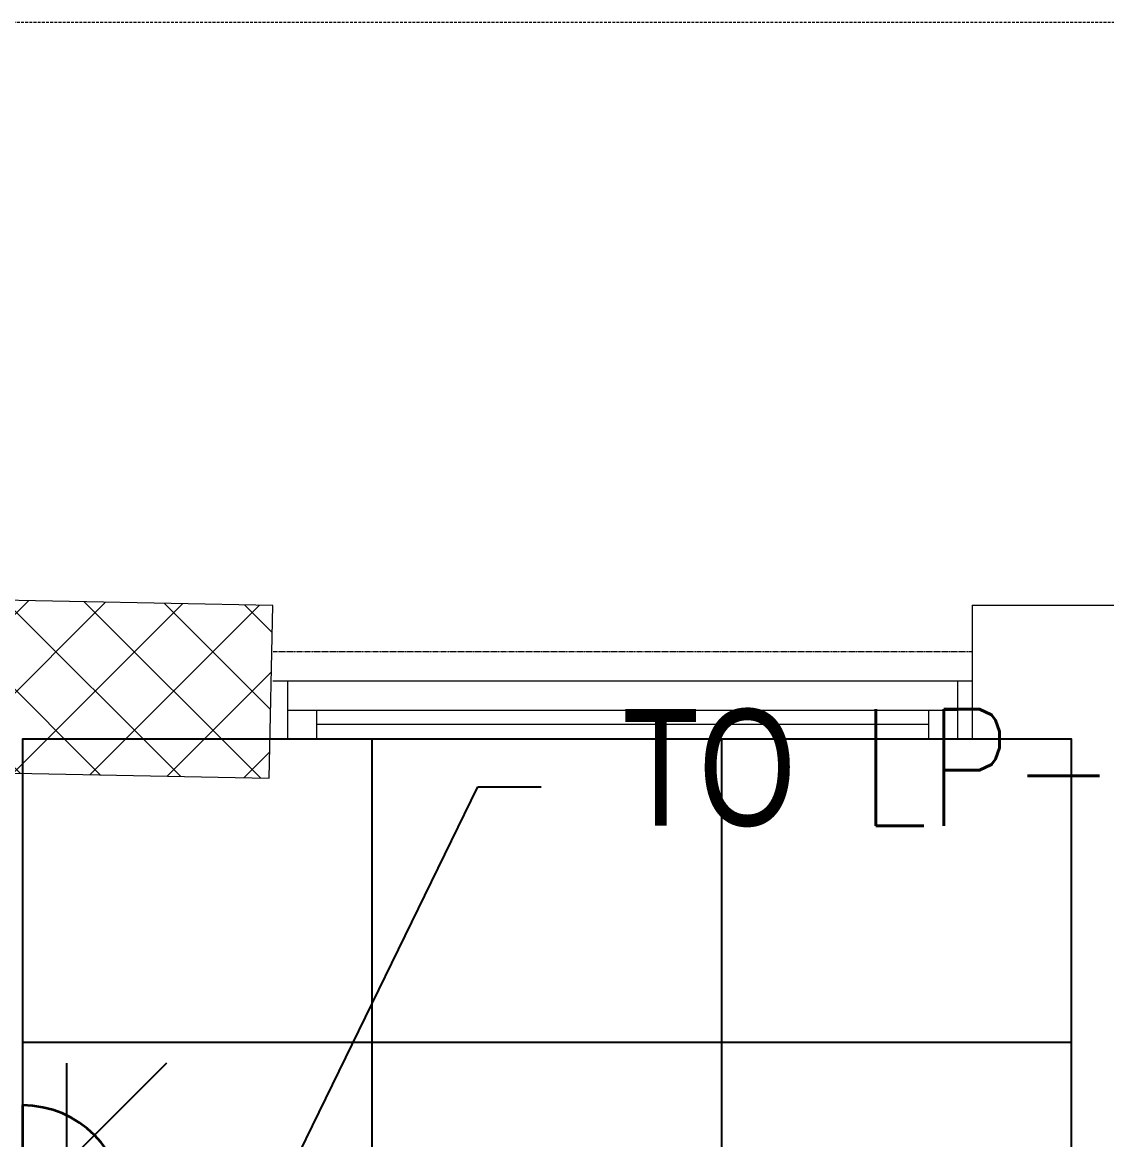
# Model space of a CAD drawing. Extents: x -12260 to 57327, y -29287 to 19916.
# Drawn here: x 13206 to 15067, y 7923 to 9840 of the extents above; entities that cross this region are included whole.
import ezdxf
from ezdxf import colors
from ezdxf.entities.mleader import LeaderData, LeaderLine
from ezdxf.enums import TextEntityAlignment as Align
from ezdxf.math import Vec2, Vec3

# ---------------------------------------------------------------- set-up
doc = ezdxf.new("R2010")
doc.units = 0
doc.header["$LTSCALE"] = 0.25
doc.linetypes.add('01-First Floor-FUR$0$HIDDEN', pattern=[9.525, 6.35, -3.175])
doc.linetypes.add('DASHDOT', pattern=[25.4, 12.7, -6.35, 0, -6.35])
for name, color, linetype, lineweight in [('01-First Floor-FUR$0$Aluminum', 251, 'Continuous', 5), ('01-First Floor-FUR$0$C-HYDR-CTCH', 251, 'Continuous', 5), ('01-First Floor-FUR$0$Hatch', 252, 'Continuous', 5), ('01-First Floor-FUR$0$Proj', 251, 'Continuous', 5), ('01-First Floor-FUR$0$Walls', 251, 'Continuous', 5), ('E-LITE-CIRC', 6, 'Continuous', 25), ('E-LITE-CLNG-CNDT', 6, 'DASHDOT', 35), ('E-LITE-EXIT-NUMB', 6, 'Continuous', 25), ('E-POWR-WALL @ 100', 4, 'Continuous', 35)]:
    doc.layers.add(name, color=color, linetype=linetype, lineweight=lineweight)
doc.layers.add('01-First Floor-FUR$0$FALSE CEILING', color=251, linetype='Continuous')
doc.styles.add('DC_SIMPLEX', font='SIMPLEX.shx', dxfattribs={"width": 0.7})

# ---------------------------------------------------------------- blocks, each defined once
blk = doc.blocks.new('01-First Floor-FUR')
at = {"layer": '01-First Floor-FUR$0$Hatch'}
h = blk.add_hatch(dxfattribs=at)
h.set_pattern_fill('ANSI37', color=256, scale=30)
h.set_pattern_definition([(45, (-1823.345, -13062.25), (-67.35192, 67.35192), []), (135, (-1823.345, -13062.25), (-67.35192, -67.35192), [])])
h.paths.add_polyline_path([(49129.3, 8855.6), (48525.4, 8847.5), (48529.3, 8559.1), (49133.2, 8567.2)])
h.paths.add_polyline_path([(41968.6, 8847.9), (41385, 8842.5), (41365.1, 8551.1), (41948.6, 8556.5)])
h.paths.add_polyline_path([(27591.6, 8840.5), (26992.5, 8836.4), (26986.8, 8543.4), (27585.9, 8547.5)])
h.paths.add_polyline_path([(34776.8, 8842.7), (34175.6, 8835.2), (34167.4, 8549.5), (34768.6, 8557)])
h.paths.add_polyline_path([(20372.4, 8849.8), (19765.9, 8827.9), (19780.4, 8535.4), (20386.9, 8557.2)])
h.paths.add_polyline_path([(13635.8, 8839.4), (12413.8, 8863.3), (12407.4, 8567.2), (13629.3, 8543.3)])
h.paths.add_polyline_path([(13649.8, 1639.3), (12434.8, 1623.6), (12421.4, 1331.2), (13636.4, 1346.9)])
h.paths.add_polyline_path([(13623.8, -5553.9), (12420.7, -5569.8), (12415, -5862.9), (13618.1, -5846.9)])
h.paths.add_polyline_path([(13642.3, -12752.6), (12445.6, -12764), (12448.4, -13058.5), (13645.1, -13047)])
h.paths.add_polyline_path([(6007.3, -12750.5), (5403.7, -12754.2), (5414.4, -13039.6), (6017.9, -13035.9)])
h.paths.add_polyline_path([(5991.8, -5552.5), (5395, -5550.9), (5394.9, -5852.1), (5991.7, -5853.6)])
h.paths.add_polyline_path([(6001.7, 1637.1), (5382.4, 1638.3), (5371.8, 1335.4), (5991.1, 1334.1)])
h.paths.add_polyline_path([(5978.4, 8816.5), (5377.7, 8830.9), (5374.1, 8541.3), (5974.8, 8526.8)])
h.paths.add_polyline_path([(-1220.7, 8814.6), (-1823.3, 8837.3), (-1821.5, 8549), (-1218.8, 8526.3)])
h.paths.add_polyline_path([(-1213, -5563.7), (-1815, -5570.7), (-1811.6, -5862.3), (-1209.6, -5855.3)])
h.paths.add_polyline_path([(-1195.5, -12758.3), (-1793.9, -12759.3), (-1789, -13060), (-1190.6, -13059)])
h.paths.add_polyline_path([(20391.2, -12745), (19785.5, -12758), (19791.3, -13059.2), (20396.9, -13046.2)])
h.paths.add_polyline_path([(20384.7, -5552.6), (19790.3, -5570.1), (19792.4, -5866.7), (20386.8, -5849.1)])
h.paths.add_polyline_path([(20376, 1655.5), (19777, 1647.8), (19781.1, 1347.6), (20380, 1355.3)])
h.paths.add_polyline_path([(27576.3, 1640.2), (26974.4, 1644.9), (26978.6, 1352.8), (27580.6, 1348.1)])
h.paths.add_polyline_path([(27580.1, -5542.5), (26976.2, -5560), (26989.7, -5860.1), (27589.8, -5839.1)])
h.paths.add_polyline_path([(27596.2, -12758.5), (26992.3, -12751.9), (26990, -13037.6), (27593.8, -13044.2)])
h.paths.add_polyline_path([(34794.7, -12748), (34197.4, -12762.6), (34206.4, -13062.3), (34803.7, -13047.7)])
h.paths.add_polyline_path([(34787.4, -5559.7), (34186.1, -5557.7), (34187.2, -5855), (34788.5, -5856.9)])
h.paths.add_polyline_path([(34750.9, 1644.2), (34170.1, 1648.9), (34189.8, 1359), (34770.6, 1354.3)])
h.paths.add_polyline_path([(41954.3, 1643.4), (41356.7, 1657.2), (41358.7, 1365.3), (41956.3, 1351.5)])
h.paths.add_polyline_path([(41955.3, -5555.1), (41386.9, -5562.7), (41388.7, -5856.9), (41957.1, -5849.3)])
h.paths.add_polyline_path([(41992.3, -12752.3), (41387.1, -12754.9), (41388.4, -13059.5), (41993.7, -13056.8)])
h.paths.add_polyline_path([(49166.6, -12752.8), (48578.6, -12736.7), (48565.4, -13043.9), (49153.3, -13060)])
h.paths.add_polyline_path([(49150.8, -5553.4), (48547.6, -5552.3), (48545.6, -5848.8), (49148.8, -5849.9)])
at = {"layer": '01-First Floor-FUR$0$Aluminum'}
for p, q in [((13635.8, 8710, 0), (14835.8, 8710, 0)), ((13660.8, 8710, 0), (13660.8, 8610, 0)), ((14810.8, 8710, 0), (14810.8, 8610, 0)), ((13660.8, 8660, 0), (14810.8, 8660, 0)), ((13710.8, 8660, 0), (13710.8, 8610, 0)), ((14760.8, 8660, 0), (14760.8, 8610, 0)), ((14760.8, 8635, 0), (13710.8, 8635, 0)), ((13635.8, 8610, 0), (14835.8, 8610, 0))]:
    blk.add_line(p, q, dxfattribs=at)
at = {"layer": '01-First Floor-FUR$0$C-HYDR-CTCH', "elevation": 0, "flags": 128}
blk.add_lwpolyline([(13629.3, 8543.3), (13635.8, 8839.4), (12413.8, 8863.3), (12407.4, 8567.2), (13629.3, 8543.3)], dxfattribs=at)
at = {"layer": '01-First Floor-FUR$0$FALSE CEILING', "linetype": 'Continuous'}
for p, q in [((13806, -910), (13806, 8610)), ((14406, -910), (14406, 8610)), ((13206, 8090), (15006, 8090))]:
    blk.add_line(p, q, dxfattribs=at)
at = {"layer": '01-First Floor-FUR$0$FALSE CEILING'}
blk.add_lwpolyline([(13206, -910), (15006, -910), (15006, 8610), (13206, 8610)], close=True, dxfattribs=at)
at = {"layer": '01-First Floor-FUR$0$Proj', "linetype": '01-First Floor-FUR$0$HIDDEN'}
blk.add_line((14835.8, 8760, 0), (13635.8, 8760, 0), dxfattribs=at)
at = {"layer": '01-First Floor-FUR$0$Proj', "linetype": '01-First Floor-FUR$0$HIDDEN', "ltscale": 3}
blk.add_lwpolyline([(48606, 9840), (-2814, 9840), (-2814, -14060), (48606, -14060)], dxfattribs=at)
blk.add_lwpolyline([(48606, 9840), (-2814, 9840), (-2814, -14060), (48606, -14060)], dxfattribs=at)
at = {"layer": '01-First Floor-FUR$0$Walls'}
for p, q in [((14835.8, 8840, 0), (15929.5, 8840)), ((14835.8, 8840, 0), (14835.8, 8610, 0)), ((14835.8, 8610, 0), (15006, 8610)), ((15006, 8610), (15006, 6190))]:
    blk.add_line(p, q, dxfattribs=at)
blk = doc.blocks.new('*U14')
blk.add_line((0, -1.75), (0, -3.25))
blk.add_lwpolyline([(-1.75, 0, 1), (1.75, 0)], format="xyb", close=True)
at = {"layer": 'Defpoints'}
for p, q in [((-2.475, -2.475), (0, 0)), ((2.475, -2.475), (0, 0)), ((2.475, -0.758), (-2.475, -0.758))]:
    blk.add_line(p, q, dxfattribs=at)
at = {"layer": 'E-LITE-EXIT-NUMB', "style": 'DC_SIMPLEX', "width": 0.7, "flags": 8}
blk.add_attdef('TYPE', text='', height=2, rotation=360, dxfattribs=at).set_placement((-2.682, 5.238), align=Align.RIGHT)
blk.add_attdef('CIRCUIT', (2.682, 5.238), '', height=2, rotation=360, dxfattribs=at)
blk = doc.blocks.new('ARR0W')
at = {"color": 45}
blk.add_ellipse((0, 0), major_axis=(0.4, 0), ratio=0.4, dxfattribs=at)
at = {"color": 45, "ltscale": 0.5}
blk.add_solid([(-1.4, 0.167), (-0.4, 0), (-1.4, -0.167)], dxfattribs=at)

msp = doc.modelspace()

# ---------------------------------------------------------------- block references
at = {"layer": 'E-LITE-CLNG-CNDT'}
msp.add_blockref('01-First Floor-FUR', (0, 0), dxfattribs=at)
at = {"layer": 'E-POWR-WALL @ 100', "xscale": 100, "yscale": 100, "zscale": 100, "rotation": 90.00000000000001}
msp.add_blockref('*U14', (13206, 7806.7, 0), dxfattribs=at)

# ---------------------------------------------------------------- leaders
at = {"layer": 'E-LITE-CIRC'}
ml = msp.add_multileader_mtext('Standard', dxfattribs=at)
ml.set_content('{\\Fdc_el_romans|c0;\\W0.8;TO\\Fromans|c0; \\Fsimplex|c0;LP-F1/S34}', color=256, style='DC_SIMPLEX')
ml.set_leader_properties()
ml.set_arrow_properties(name='ARR0W')
ml.build(insert=Vec2(0, 0))
ml.multileader.update_dxf_attribs({"dogleg_length": 200, "arrow_head_size": 140, "scale": 100})
ctx = ml.context
ctx.base_point, ctx.scale, ctx.char_height, ctx.arrow_head_size, ctx.landing_gap_size, ctx.plane_origin, ctx.plane_x_axis, ctx.plane_y_axis = Vec3(14096.1, 8528.2), 100, 200, 140, 140, Vec3(31638.3, 10243.9), Vec3(1, -0.000001, 0), Vec3(0.000001, 1, 0)
notes = []
notes.append((ctx, [(0, (1, 1, 0), (13987.3, 8528.2), (1, -0.000001, 0), 108.8, [(0, [(13281.8, 7080)], 0, [])])]))
ctx.mtext.insert, ctx.mtext.text_direction, ctx.mtext.rotation, ctx.mtext.flow_direction = Vec3(14236.1, 8661.5), Vec3(1, -0.000001, 0), 6.283185, 5
for ctx, leaders in notes:
    for number, flags, end, landing, length, lines in leaders:
        leader = LeaderData()
        leader.index, (leader.has_last_leader_line, leader.has_dogleg_vector, leader.attachment_direction) = number, flags
        leader.last_leader_point, leader.dogleg_vector, leader.dogleg_length = Vec3(end), Vec3(landing), length
        for number, points, colour, breaks in lines:
            line = LeaderLine()
            line.index, line.vertices, line.color, line.breaks = number, Vec3.list(points), colors.encode_raw_color(colour), breaks
            leader.lines.append(line)
        ctx.leaders.append(leader)

doc.saveas('drawing.dxf')
